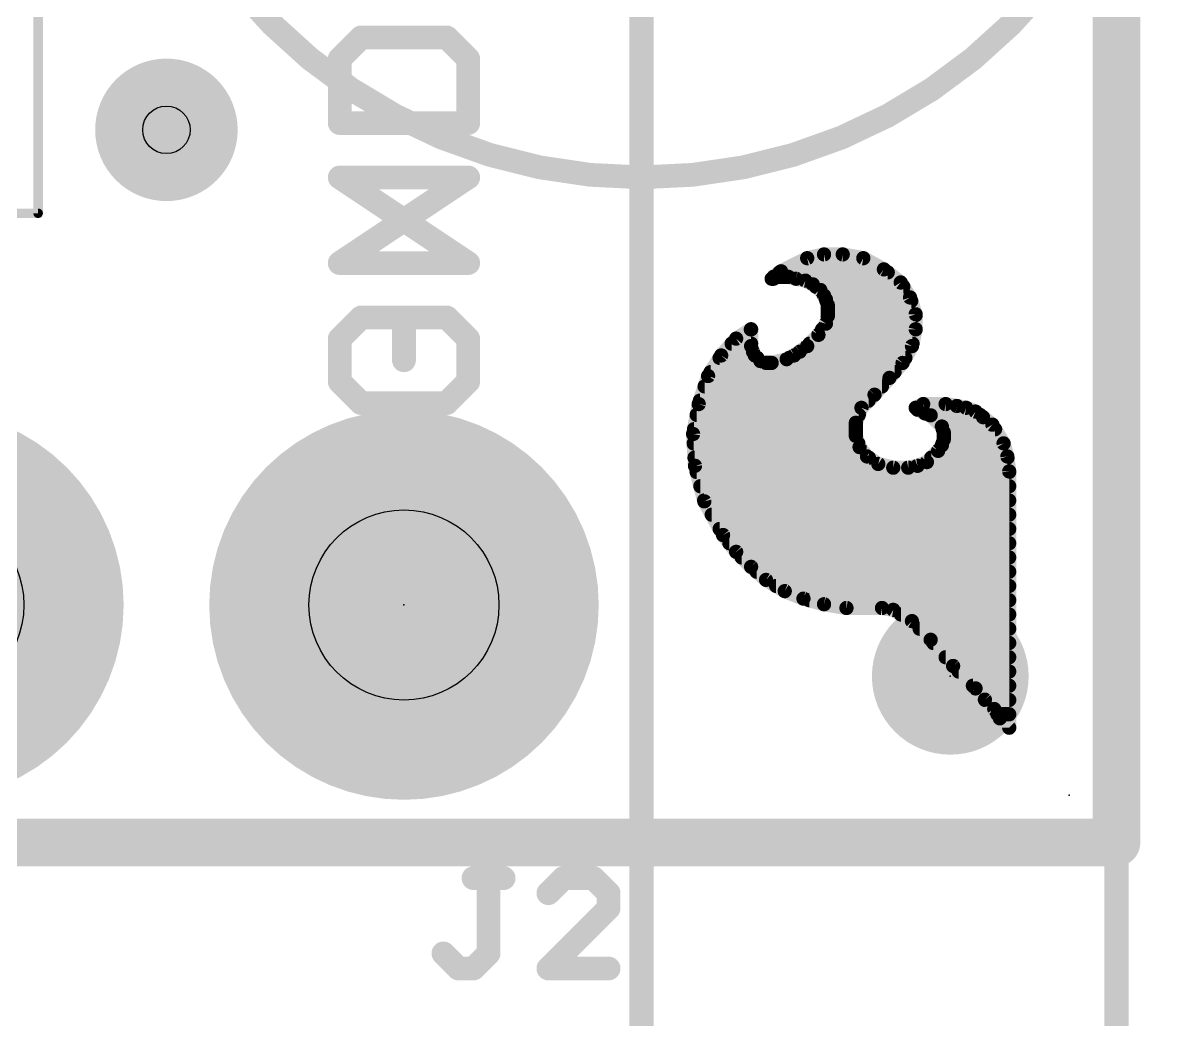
# Model space of a CAD drawing. Extents: x -41 to 66, y -20 to 13.
# Drawn here: x 17.01 to 23.18, y -0.95 to 4.38 of the extents above; entities that cross this region are included whole.
import ezdxf

# ---------------------------------------------------------------- set-up
doc = ezdxf.new("R2010")
doc.units = 0
for name, color, linetype in [('1', 12, 'CONTINUOUS'), ('16', 132, 'CONTINUOUS'), ('17', 110, 'CONTINUOUS'), ('18', 110, 'CONTINUOUS'), ('20', 53, 'CONTINUOUS'), ('21', 41, 'CONTINUOUS'), ('22', 40, 'CONTINUOUS'), ('23', 53, 'CONTINUOUS'), ('24', 53, 'CONTINUOUS'), ('25', 253, 'CONTINUOUS'), ('29', 253, 'CONTINUOUS'), ('30', 253, 'CONTINUOUS'), ('39', 12, 'CONTINUOUS'), ('44', 253, 'CONTINUOUS'), ('47', 253, 'CONTINUOUS'), ('51', 53, 'CONTINUOUS')]:
    doc.layers.add(name, color=color, linetype=linetype)

# ---------------------------------------------------------------- blocks, each defined once
blk = doc.blocks.new('RECT')
blk.add_solid([(-0.5, -0.5), (0.5, -0.5), (-0.5, 0.5), (0.5, 0.5)])
blk = doc.blocks.new('ROUNDP')
at = {"const_width": 0.5}
blk.add_lwpolyline([(0, -0.25, 1), (0, 0.25, 1), (0, -0.25)], format="xyb", dxfattribs=at)
blk = doc.blocks.new('PIE')
at = {"const_width": 0.5}
blk.add_lwpolyline([(0, -0.25, 1), (0, 0.25, 1), (0, -0.25)], format="xyb", dxfattribs=at)
blk = doc.blocks.new('ROUNDV')
at = {"const_width": 0.5}
blk.add_lwpolyline([(0, -0.25, 1), (0, 0.25, 1), (0, -0.25)], format="xyb", dxfattribs=at)

msp = doc.modelspace()

# ---------------------------------------------------------------- linework, layer by layer
at = {"layer": '1', "const_width": 0.254}
for points in [[(22.86, 12.7), (22.86, 0)], [(22.86, 0), (0, 0)]]:
    msp.add_lwpolyline(points, dxfattribs=at)
at = {"layer": '1', "const_width": 0.127}
for points in [[(22.86, -0.0635, 1), (22.86, 0.0635)], [(22.7965, 0, 1), (22.9235, 0)]]:
    msp.add_lwpolyline(points, format="xyb", dxfattribs=at)
at = {"layer": '16', "const_width": 0.254}
for points in [[(22.86, 12.7), (22.86, 0)], [(22.86, 0), (0, 0)]]:
    msp.add_lwpolyline(points, dxfattribs=at)
at = {"layer": '16', "const_width": 0.127}
for points in [[(22.86, -0.0635, 1), (22.86, 0.0635)], [(22.7965, 0, 1), (22.9235, 0)]]:
    msp.add_lwpolyline(points, format="xyb", dxfattribs=at)
at = {"layer": '20', "const_width": 0.2032}
for points in [[(22.86, 12.7), (22.86, 0)], [(22.86, 0), (0, 0)]]:
    msp.add_lwpolyline(points, dxfattribs=at)
at = {"layer": '20', "const_width": 0.1016}
for points in [[(22.86, -0.0508, 1), (22.86, 0.0508)], [(22.8092, 0, 1), (22.9108, 0)]]:
    msp.add_lwpolyline(points, format="xyb", dxfattribs=at)
at = {"layer": '21', "const_width": 0.127}
for points in [[(18.8209, 4.3039), (18.7065, 4.1895)], [(19.2785, 4.3039), (18.8209, 4.3039)], [(19.3929, 4.1895), (19.2785, 4.3039)], [(18.7065, 4.1895), (18.7065, 3.8463)], [(19.3929, 3.8463), (19.3929, 4.1895)], [(18.7065, 3.8463), (19.3929, 3.8463)], [(18.7065, 3.0979), (19.3929, 3.5555)], [(19.3929, 3.5555), (18.7065, 3.5555)], [(19.3929, 3.0979), (18.7065, 3.0979)], [(18.8209, 2.8071), (18.7065, 2.6927)], [(19.2785, 2.8071), (19.0497, 2.8071)], [(19.0497, 2.8071), (19.0497, 2.5783)], [(19.3929, 2.6927), (19.2785, 2.8071)], [(18.7065, 2.6927), (18.7065, 2.4639)], [(19.3929, 2.4639), (19.3929, 2.6927)], [(18.7065, 2.4639), (18.8209, 2.3495)], [(19.2785, 2.3495), (19.3929, 2.4639)], [(18.8209, 2.3495), (19.2785, 2.3495)]]:
    msp.add_lwpolyline(points, dxfattribs=at)
at = {"layer": '21', "const_width": 0.0635}
for points in [[(18.8209, 4.3357, 1), (18.8209, 4.2722)], [(18.8434, 4.2815, 1), (18.7985, 4.3264)], [(19.301, 4.3264, 1), (19.2561, 4.2815)], [(19.2785, 4.2722, 1), (19.2785, 4.3357)], [(18.7383, 4.1895, 1), (18.6748, 4.1895)], [(18.6841, 4.212, 1), (18.729, 4.1671)], [(19.4246, 4.1895, 1), (19.3612, 4.1895)], [(19.3704, 4.1671, 1), (19.4154, 4.212)], [(18.7065, 3.8781, 1), (18.7065, 3.8146)], [(19.3929, 3.8146, 1), (19.3929, 3.8781)], [(18.6748, 3.8463, 1), (18.7383, 3.8463)], [(19.3612, 3.8463, 1), (19.4246, 3.8463)], [(18.7065, 3.5873, 1), (18.7065, 3.5238)], [(19.4105, 3.5291, 1), (19.3753, 3.5819)], [(19.3929, 3.5238, 1), (19.3929, 3.5873)], [(18.7065, 3.1297, 1), (18.7065, 3.0662)], [(18.6889, 3.1243, 1), (18.7241, 3.0715)], [(19.3929, 3.0662, 1), (19.3929, 3.1297)], [(18.8434, 2.7846, 1), (18.7985, 2.8295)], [(19.0497, 2.8388, 1), (19.0497, 2.7753)], [(19.0815, 2.8071, 1), (19.018, 2.8071)], [(19.301, 2.8295, 1), (19.2561, 2.7846)], [(19.2785, 2.7753, 1), (19.2785, 2.8388)], [(18.7383, 2.6927, 1), (18.6748, 2.6927)], [(18.6841, 2.7151, 1), (18.729, 2.6702)], [(19.4246, 2.6927, 1), (19.3612, 2.6927)], [(19.3704, 2.6702, 1), (19.4154, 2.7151)], [(19.018, 2.5783, 1), (19.0815, 2.5783)], [(18.729, 2.4863, 1), (18.6841, 2.4414)], [(19.4154, 2.4414, 1), (19.3704, 2.4863)], [(18.6748, 2.4639, 1), (18.7383, 2.4639)], [(19.3612, 2.4639, 1), (19.4246, 2.4639)], [(18.8209, 2.3813, 1), (18.8209, 2.3177)], [(19.2785, 2.3177, 1), (19.2785, 2.3813)], [(18.7985, 2.327, 1), (18.8434, 2.372)], [(19.2561, 2.372, 1), (19.301, 2.327)]]:
    msp.add_lwpolyline(points, format="xyb", dxfattribs=at)
at = {"layer": '22'}
for points, const_width in [([(18.7071, 4.1895), (18.8215, 4.3039)], 0.127), ([(18.8215, 4.3039), (19.2791, 4.3039)], 0.127), ([(19.2791, 4.3039), (19.3935, 4.1895)], 0.127), ([(18.7071, 3.8463), (18.7071, 4.1895)], 0.127), ([(19.3935, 4.1895), (19.3935, 3.8463)], 0.127), ([(19.3935, 3.8463), (18.7071, 3.8463)], 0.127), ([(19.3935, 3.0979), (18.7071, 3.5555)], 0.127), ([(18.7071, 3.5555), (19.3935, 3.5555)], 0.127), ([(18.7071, 3.0979), (19.3935, 3.0979)], 0.127), ([(21.066, 3.054), (21.206, 3.124)], 0.0762), ([(21.206, 3.124), (21.296, 3.144)], 0.0762), ([(21.2069, 3.1242), (21.5049, 3.1242)], 0.0762), ([(21.296, 3.144), (21.396, 3.144)], 0.0762), ([(21.396, 3.144), (21.506, 3.124)], 0.0762), ([(21.506, 3.124), (21.616, 3.064)], 0.0762), ([(21.026, 3.024), (21.066, 3.054)], 0.0762), ([(21.058, 3.048), (21.6366, 3.048)], 0.0762), ([(21.616, 3.064), (21.706, 2.994)], 0.0762), ([(21.016, 3.014), (21.026, 3.024)], 0.0762), ([(21.026, 3.014), (21.016, 3.014)], 0.0762), ([(21.046, 3.024), (21.026, 3.014)], 0.0762), ([(21.106, 3.024), (21.046, 3.024)], 0.0762), ([(21.146, 3.014), (21.106, 3.024)], 0.0762), ([(21.196, 3.004), (21.146, 3.014)], 0.0762), ([(21.236, 2.984), (21.196, 3.004)], 0.0762), ([(21.276, 2.954), (21.236, 2.984)], 0.0762), ([(21.706, 2.994), (21.756, 2.914)], 0.0762), ([(21.2523, 2.9718), (21.7199, 2.9718)], 0.0762), ([(21.296, 2.924), (21.276, 2.954)], 0.0762), ([(21.306, 2.904), (21.296, 2.924)], 0.0762), ([(21.316, 2.874), (21.306, 2.904)], 0.0762), ([(21.3088, 2.8956), (21.7621, 2.8956)], 0.0762), ([(21.316, 2.814), (21.316, 2.874)], 0.0762), ([(21.756, 2.914), (21.786, 2.824)], 0.0762), ([(18.7071, 2.6927), (18.8215, 2.8071)], 0.127), ([(18.8215, 2.8071), (19.0503, 2.8071)], 0.127), ([(19.0503, 2.8071), (19.0503, 2.5783)], 0.127), ([(19.2791, 2.8071), (19.3935, 2.6927)], 0.127), ([(21.306, 2.774), (21.316, 2.814)], 0.0762), ([(21.316, 2.8194), (21.786, 2.8194)], 0.0762), ([(21.786, 2.824), (21.786, 2.744)], 0.0762), ([(20.826, 2.694), (20.906, 2.744)], 0.0762), ([(20.9047, 2.7432), (20.906, 2.7432)], 0.0762), ([(20.906, 2.744), (20.906, 2.654)], 0.0762), ([(21.266, 2.714), (21.306, 2.774)], 0.0762), ([(21.2855, 2.7432), (21.7858, 2.7432)], 0.0762), ([(21.786, 2.744), (21.766, 2.654)], 0.0762), ([(18.7071, 2.4639), (18.7071, 2.6927)], 0.127), ([(19.3935, 2.6927), (19.3935, 2.4639)], 0.127), ([(20.746, 2.604), (20.826, 2.694)], 0.0762), ([(21.206, 2.654), (21.266, 2.714)], 0.0762), ([(20.802, 2.667), (20.906, 2.667)], 0.0762), ([(20.906, 2.654), (20.916, 2.624)], 0.0762), ([(20.916, 2.624), (20.926, 2.604)], 0.0762), ([(21.136, 2.604), (21.166, 2.624)], 0.0762), ([(21.166, 2.624), (21.206, 2.654)], 0.0762), ([(21.219, 2.667), (21.7689, 2.667)], 0.0762), ([(21.766, 2.654), (21.716, 2.564)], 0.0762), ([(20.676, 2.494), (20.746, 2.604)], 0.0762), ([(20.7376, 2.5908), (20.9392, 2.5908)], 0.0762), ([(20.926, 2.604), (20.956, 2.574)], 0.0762), ([(20.956, 2.574), (20.986, 2.564)], 0.0762), ([(20.986, 2.564), (21.016, 2.564)], 0.0762), ([(21.016, 2.564), (21.096, 2.584)], 0.0762), ([(21.096, 2.584), (21.136, 2.604)], 0.0762), ([(21.1096, 2.5908), (21.7309, 2.5908)], 0.0762), ([(21.716, 2.564), (21.646, 2.484)], 0.0762), ([(18.8215, 2.3495), (18.7071, 2.4639)], 0.127), ([(19.3935, 2.4639), (19.2791, 2.3495)], 0.127), ([(20.626, 2.344), (20.676, 2.494)], 0.0762), ([(20.6891, 2.5146), (21.6728, 2.5146)], 0.0762), ([(20.6575, 2.4384), (21.6055, 2.4384)], 0.0762), ([(21.646, 2.484), (21.566, 2.394)], 0.0762), ([(19.2791, 2.3495), (18.8215, 2.3495)], 0.127), ([(21.566, 2.394), (21.496, 2.324)], 0.0762), ([(20.596, 2.184), (20.626, 2.344)], 0.0762), ([(20.6321, 2.3622), (21.5342, 2.3622)], 0.0762), ([(21.496, 2.324), (21.466, 2.244)], 0.0762), ([(21.786, 2.324), (21.826, 2.344)], 0.0762), ([(21.796, 2.314), (21.786, 2.324)], 0.0762), ([(21.836, 2.294), (21.796, 2.314)], 0.0762), ([(21.826, 2.344), (21.946, 2.344)], 0.0762), ([(21.946, 2.344), (22.006, 2.334)], 0.0762), ([(22.006, 2.334), (22.056, 2.324)], 0.0762), ([(22.056, 2.324), (22.106, 2.304)], 0.0762), ([(20.6151, 2.286), (21.4818, 2.286)], 0.0762), ([(21.466, 2.244), (21.466, 2.174)], 0.0762), ([(21.866, 2.284), (21.836, 2.294)], 0.0762), ([(21.86, 2.286), (22.13, 2.286)], 0.0762), ([(21.926, 2.224), (21.866, 2.284)], 0.0762), ([(22.106, 2.304), (22.146, 2.274)], 0.0762), ([(22.146, 2.274), (22.196, 2.234)], 0.0762), ([(20.606, 2.014), (20.596, 2.184)], 0.0762), ([(20.6008, 2.2098), (21.466, 2.2098)], 0.0762), ([(21.936, 2.194), (21.926, 2.224)], 0.0762), ([(21.9307, 2.2098), (22.2105, 2.2098)], 0.0762), ([(21.936, 2.154), (21.936, 2.194)], 0.0762), ([(22.196, 2.234), (22.256, 2.134)], 0.0762), ([(20.599, 2.1336), (21.4795, 2.1336)], 0.0762), ([(21.466, 2.174), (21.486, 2.114)], 0.0762), ([(21.906, 2.094), (21.926, 2.124)], 0.0762), ([(21.926, 2.124), (21.936, 2.154)], 0.0762), ([(21.9292, 2.1336), (22.2561, 2.1336)], 0.0762), ([(22.256, 2.134), (22.276, 2.064)], 0.0762), ([(21.486, 2.114), (21.526, 2.064)], 0.0762), ([(21.526, 2.064), (21.586, 2.024)], 0.0762), ([(21.846, 2.034), (21.906, 2.094)], 0.0762), ([(22.276, 2.064), (22.286, 1.984)], 0.0762), ([(20.6035, 2.0574), (21.5359, 2.0574)], 0.0762), ([(20.656, 1.824), (20.606, 2.014)], 0.0762), ([(21.586, 2.024), (21.666, 2.004)], 0.0762), ([(21.666, 2.004), (21.746, 2.004)], 0.0762), ([(21.746, 2.004), (21.796, 2.014)], 0.0762), ([(21.796, 2.014), (21.846, 2.034)], 0.0762), ([(21.8694, 2.0574), (22.2768, 2.0574)], 0.0762), ([(20.6146, 1.9812), (22.286, 1.9812)], 0.0762), ([(22.286, 1.984), (22.286, 0.614)], 0.0762), ([(20.6347, 1.905), (22.286, 1.905)], 0.0762), ([(20.6547, 1.8288), (22.286, 1.8288)], 0.0762), ([(20.756, 1.644), (20.656, 1.824)], 0.0762), ([(20.6957, 1.7526), (22.286, 1.7526)], 0.0762), ([(20.738, 1.6764), (22.286, 1.6764)], 0.0762), ([(20.826, 1.554), (20.756, 1.644)], 0.0762), ([(20.7901, 1.6002), (22.286, 1.6002)], 0.0762), ([(20.906, 1.474), (20.826, 1.554)], 0.0762), ([(20.856, 1.524), (22.286, 1.524)], 0.0762), ([(20.986, 1.404), (20.906, 1.474)], 0.0762), ([(20.9359, 1.4478), (22.286, 1.4478)], 0.0762), ([(21.086, 1.344), (20.986, 1.404)], 0.0762), ([(21.04, 1.3716), (22.286, 1.3716)], 0.0762), ([(21.186, 1.304), (21.086, 1.344)], 0.0762), ([(21.296, 1.274), (21.186, 1.304)], 0.0762), ([(21.2175, 1.2954), (22.286, 1.2954)], 0.0762), ([(21.416, 1.254), (21.296, 1.274)], 0.0762), ([(21.606, 1.254), (21.416, 1.254)], 0.0762), ([(21.666, 1.244), (21.606, 1.254)], 0.0762), ([(21.766, 1.184), (21.666, 1.244)], 0.0762), ([(21.7073, 1.2192), (22.286, 1.2192)], 0.0762), ([(21.866, 1.084), (21.766, 1.184)], 0.0762), ([(21.807, 1.143), (22.286, 1.143)], 0.0762), ([(21.986, 0.944), (21.866, 1.084)], 0.0762), ([(21.8807, 1.0668), (22.286, 1.0668)], 0.0762), ([(21.9461, 0.9906), (22.286, 0.9906)], 0.0762), ([(22.106, 0.824), (21.986, 0.944)], 0.0762), ([(22.0156, 0.9144), (22.286, 0.9144)], 0.0762), ([(22.0918, 0.8382), (22.286, 0.8382)], 0.0762), ([(22.156, 0.764), (22.106, 0.824)], 0.0762), ([(22.206, 0.714), (22.156, 0.764)], 0.0762), ([(22.158, 0.762), (22.286, 0.762)], 0.0762), ([(22.236, 0.664), (22.206, 0.714)], 0.0762), ([(22.2229, 0.6858), (22.286, 0.6858)], 0.0762), ([(22.286, 0.614), (22.236, 0.664)], 0.0762)]:
    msp.add_lwpolyline(points, dxfattribs=dict(at, const_width=const_width))
for points, const_width in [([(18.8215, 4.3357, 1), (18.8215, 4.2722)], 0.0635), ([(18.8439, 4.2815, 1), (18.799, 4.3264)], 0.0635), ([(19.3015, 4.3264, 1), (19.2566, 4.2815)], 0.0635), ([(19.2791, 4.2722, 1), (19.2791, 4.3357)], 0.0635), ([(18.6846, 4.212, 1), (18.7296, 4.1671)], 0.0635), ([(18.7388, 4.1895, 1), (18.6754, 4.1895)], 0.0635), ([(19.4252, 4.1895, 1), (19.3617, 4.1895)], 0.0635), ([(19.371, 4.1671, 1), (19.4159, 4.212)], 0.0635), ([(18.7071, 3.8781, 1), (18.7071, 3.8146)], 0.0635), ([(19.3935, 3.8146, 1), (19.3935, 3.8781)], 0.0635), ([(18.6754, 3.8463, 1), (18.7388, 3.8463)], 0.0635), ([(19.3617, 3.8463, 1), (19.4252, 3.8463)], 0.0635), ([(18.7071, 3.5873, 1), (18.7071, 3.5238)], 0.0635), ([(18.7247, 3.5819, 1), (18.6895, 3.5291)], 0.0635), ([(19.3935, 3.5238, 1), (19.3935, 3.5873)], 0.0635), ([(18.7071, 3.1297, 1), (18.7071, 3.0662)], 0.0635), ([(19.3759, 3.0715, 1), (19.4111, 3.1243)], 0.0635), ([(19.3935, 3.0662, 1), (19.3935, 3.1297)], 0.0635), ([(21.2019, 3.1426, 1), (21.2101, 3.1054)], 0.0381), ([(21.2069, 3.1433, 1), (21.2069, 3.1052)], 0.0381), ([(21.2145, 3.107, 1), (21.1975, 3.141)], 0.0381), ([(21.296, 3.1631, 1), (21.296, 3.125)], 0.0381), ([(21.3001, 3.1254, 1), (21.2919, 3.1626)], 0.0381), ([(21.3994, 3.1627, 1), (21.3926, 3.1253)], 0.0381), ([(21.396, 3.125, 1), (21.396, 3.1631)], 0.0381), ([(21.5151, 3.1407, 1), (21.4969, 3.1073)], 0.0381), ([(21.5026, 3.1053, 1), (21.5094, 3.1427)], 0.0381), ([(21.5049, 3.1052, 1), (21.5049, 3.1433)], 0.0381), ([(21.058, 3.0671, 1), (21.058, 3.029)], 0.0381), ([(21.0575, 3.071, 1), (21.0745, 3.037)], 0.0381), ([(21.0774, 3.0388, 1), (21.0546, 3.0692)], 0.0381), ([(21.6277, 3.079, 1), (21.6043, 3.049)], 0.0381), ([(21.6069, 3.0473, 1), (21.6251, 3.0807)], 0.0381), ([(21.6366, 3.029, 1), (21.6366, 3.0671)], 0.0381), ([(21.016, 3.0331, 1), (21.016, 2.995)], 0.0381), ([(21.0025, 3.0275, 1), (21.0295, 3.0005)], 0.0381), ([(21.0175, 3.031, 1), (21.0345, 2.997)], 0.0381), ([(21.0146, 3.0392, 1), (21.0374, 3.0088)], 0.0381), ([(21.0395, 3.0105, 1), (21.0125, 3.0375)], 0.0381), ([(21.026, 2.995, 1), (21.026, 3.0331)], 0.0381), ([(21.046, 3.0431, 1), (21.046, 3.005)], 0.0381), ([(21.0545, 3.007, 1), (21.0375, 3.041)], 0.0381), ([(21.1106, 3.0425, 1), (21.1014, 3.0055)], 0.0381), ([(21.106, 3.005, 1), (21.106, 3.0431)], 0.0381), ([(21.1497, 3.0327, 1), (21.1423, 2.9953)], 0.0381), ([(21.1414, 2.9955, 1), (21.1506, 3.0325)], 0.0381), ([(21.2045, 3.021, 1), (21.1875, 2.987)], 0.0381), ([(21.1923, 2.9853, 1), (21.1997, 3.0227)], 0.0381), ([(21.2474, 2.9992, 1), (21.2246, 2.9688)], 0.0381), ([(21.7222, 3.0041, 1), (21.6898, 2.9839)], 0.0381), ([(21.6943, 2.979, 1), (21.7177, 3.009)], 0.0381), ([(21.2275, 2.967, 1), (21.2445, 3.001)], 0.0381), ([(21.2523, 2.9909, 1), (21.2523, 2.9527)], 0.0381), ([(21.2919, 2.9646, 1), (21.2601, 2.9434)], 0.0381), ([(21.2646, 2.9388, 1), (21.2874, 2.9692)], 0.0381), ([(21.313, 2.9325, 1), (21.279, 2.9155)], 0.0381), ([(21.7199, 2.9527, 1), (21.7199, 2.9909)], 0.0381), ([(21.2801, 2.9134, 1), (21.3119, 2.9346)], 0.0381), ([(21.3241, 2.91, 1), (21.2879, 2.898)], 0.0381), ([(21.289, 2.8955, 1), (21.323, 2.9125)], 0.0381), ([(21.3088, 2.9146, 1), (21.3088, 2.8765)], 0.0381), ([(21.3351, 2.874, 1), (21.297, 2.874)], 0.0381), ([(21.2979, 2.868, 1), (21.3341, 2.88)], 0.0381), ([(21.7741, 2.92, 1), (21.7379, 2.908)], 0.0381), ([(21.7398, 2.9039, 1), (21.7722, 2.9241)], 0.0381), ([(21.7621, 2.8765, 1), (21.7621, 2.9146)], 0.0381), ([(18.8215, 2.8388, 1), (18.8215, 2.7753)], 0.0635), ([(18.8439, 2.7846, 1), (18.799, 2.8295)], 0.0635), ([(19.082, 2.8071, 1), (19.0185, 2.8071)], 0.0635), ([(19.0503, 2.7753, 1), (19.0503, 2.8388)], 0.0635), ([(19.3015, 2.8295, 1), (19.2566, 2.7846)], 0.0635), ([(21.316, 2.8385, 1), (21.316, 2.8004)], 0.0381), ([(21.3345, 2.8094, 1), (21.2975, 2.8186)], 0.0381), ([(21.8051, 2.824, 1), (21.767, 2.824)], 0.0381), ([(21.7679, 2.818, 1), (21.8041, 2.83)], 0.0381), ([(21.786, 2.8004, 1), (21.786, 2.8385)], 0.0381), ([(20.9047, 2.7623, 1), (20.9047, 2.7242)], 0.0381), ([(20.9251, 2.744, 1), (20.887, 2.744)], 0.0381), ([(20.9161, 2.7278, 1), (20.8959, 2.7602)], 0.0381), ([(20.906, 2.7242, 1), (20.906, 2.7623)], 0.0381), ([(21.2855, 2.7623, 1), (21.2855, 2.7242)], 0.0381), ([(21.2875, 2.7786, 1), (21.3245, 2.7694)], 0.0381), ([(21.3219, 2.7634, 1), (21.2901, 2.7846)], 0.0381), ([(21.297, 2.814, 1), (21.3351, 2.814)], 0.0381), ([(21.8046, 2.7399, 1), (21.7674, 2.7481)], 0.0381), ([(21.7858, 2.7242, 1), (21.7858, 2.7623)], 0.0381), ([(18.6846, 2.7151, 1), (18.7296, 2.6702)], 0.0635), ([(18.7388, 2.6927, 1), (18.6754, 2.6927)], 0.0635), ([(19.4252, 2.6927, 1), (19.3617, 2.6927)], 0.0635), ([(19.371, 2.6702, 1), (19.4159, 2.7151)], 0.0635), ([(20.8159, 2.7102, 1), (20.8361, 2.6778)], 0.0381), ([(20.8402, 2.6813, 1), (20.8118, 2.7067)], 0.0381), ([(21.2501, 2.7246, 1), (21.2819, 2.7034)], 0.0381), ([(21.2795, 2.7005, 1), (21.2525, 2.7275)], 0.0381), ([(21.767, 2.744, 1), (21.8051, 2.744)], 0.0381), ([(20.802, 2.6861, 1), (20.802, 2.648)], 0.0381), ([(20.9241, 2.66, 1), (20.8879, 2.648)], 0.0381), ([(20.887, 2.654, 1), (20.9251, 2.654)], 0.0381), ([(20.933, 2.6325, 1), (20.899, 2.6155)], 0.0381), ([(20.906, 2.648, 1), (20.906, 2.6861)], 0.0381), ([(21.1546, 2.6392, 1), (21.1774, 2.6088)], 0.0381), ([(21.1766, 2.6081, 1), (21.1554, 2.6399)], 0.0381), ([(21.1925, 2.6675, 1), (21.2195, 2.6405)], 0.0381), ([(21.2174, 2.6388, 1), (21.1946, 2.6692)], 0.0381), ([(21.219, 2.6861, 1), (21.219, 2.648)], 0.0381), ([(21.7474, 2.6581, 1), (21.7846, 2.6499)], 0.0381), ([(21.7827, 2.6447, 1), (21.7493, 2.6633)], 0.0381), ([(21.7689, 2.648, 1), (21.7689, 2.6861)], 0.0381), ([(19.0185, 2.5783, 1), (19.082, 2.5783)], 0.0635), ([(20.7376, 2.6099, 1), (20.7376, 2.5718)], 0.0381), ([(20.7318, 2.6167, 1), (20.7602, 2.5913)], 0.0381), ([(20.7621, 2.5938, 1), (20.7299, 2.6142)], 0.0381), ([(20.8979, 2.618, 1), (20.9341, 2.63)], 0.0381), ([(20.9395, 2.6175, 1), (20.9125, 2.5905)], 0.0381), ([(20.909, 2.5955, 1), (20.943, 2.6125)], 0.0381), ([(20.962, 2.5921, 1), (20.95, 2.5559)], 0.0381), ([(20.9392, 2.5718, 1), (20.9392, 2.6099)], 0.0381), ([(20.9425, 2.5605, 1), (20.9695, 2.5875)], 0.0381), ([(20.986, 2.5831, 1), (20.986, 2.545)], 0.0381), ([(20.98, 2.5459, 1), (20.992, 2.5821)], 0.0381), ([(21.0114, 2.5825, 1), (21.0206, 2.5455)], 0.0381), ([(21.016, 2.545, 1), (21.016, 2.5831)], 0.0381), ([(21.0875, 2.601, 1), (21.1045, 2.567)], 0.0381), ([(21.1096, 2.6099, 1), (21.1096, 2.5718)], 0.0381), ([(21.1006, 2.5655, 1), (21.0914, 2.6025)], 0.0381), ([(21.1254, 2.6199, 1), (21.1466, 2.5881)], 0.0381), ([(21.1445, 2.587, 1), (21.1275, 2.621)], 0.0381), ([(21.6993, 2.5733, 1), (21.7327, 2.5547)], 0.0381), ([(21.7303, 2.5515, 1), (21.7017, 2.5765)], 0.0381), ([(21.7309, 2.5718, 1), (21.7309, 2.6099)], 0.0381), ([(18.7296, 2.4863, 1), (18.6846, 2.4414)], 0.0635), ([(19.4159, 2.4414, 1), (19.371, 2.4863)], 0.0635), ([(20.6941, 2.488, 1), (20.6579, 2.5)], 0.0381), ([(20.6891, 2.5337, 1), (20.6891, 2.4956)], 0.0381), ([(21.6728, 2.4956, 1), (21.6728, 2.5337)], 0.0381), ([(18.6754, 2.4639, 1), (18.7388, 2.4639)], 0.0635), ([(19.3617, 2.4639, 1), (19.4252, 2.4639)], 0.0635), ([(20.6575, 2.4575, 1), (20.6575, 2.4194)], 0.0381), ([(20.6599, 2.5042, 1), (20.6921, 2.4838)], 0.0381), ([(21.6055, 2.4194, 1), (21.6055, 2.4575)], 0.0381), ([(21.6317, 2.4965, 1), (21.6603, 2.4715)], 0.0381), ([(21.6602, 2.4713, 1), (21.6318, 2.4967)], 0.0381), ([(18.8215, 2.3813, 1), (18.8215, 2.3177)], 0.0635), ([(19.2791, 2.3177, 1), (19.2791, 2.3813)], 0.0635), ([(21.5518, 2.4067, 1), (21.5802, 2.3813)], 0.0381), ([(21.5795, 2.3805, 1), (21.5525, 2.4075)], 0.0381), ([(18.799, 2.327, 1), (18.8439, 2.372)], 0.0635), ([(19.2566, 2.372, 1), (19.3015, 2.327)], 0.0635), ([(20.6079, 2.35, 1), (20.6441, 2.338)], 0.0381), ([(20.6447, 2.3405, 1), (20.6073, 2.3475)], 0.0381), ([(20.6321, 2.3813, 1), (20.6321, 2.3432)], 0.0381), ([(21.4825, 2.3375, 1), (21.5095, 2.3105)], 0.0381), ([(21.5138, 2.3173, 1), (21.4782, 2.3307)], 0.0381), ([(21.5342, 2.3432, 1), (21.5342, 2.3813)], 0.0381), ([(21.7995, 2.3375, 1), (21.7725, 2.3105)], 0.0381), ([(21.7775, 2.341, 1), (21.7945, 2.307)], 0.0381), ([(21.8045, 2.331, 1), (21.7875, 2.297)], 0.0381), ([(21.7825, 2.3005, 1), (21.8095, 2.3275)], 0.0381), ([(21.826, 2.3631, 1), (21.826, 2.325)], 0.0381), ([(21.8345, 2.327, 1), (21.8175, 2.361)], 0.0381), ([(21.9491, 2.3628, 1), (21.9429, 2.3252)], 0.0381), ([(21.946, 2.325, 1), (21.946, 2.3631)], 0.0381), ([(22.0097, 2.3527, 1), (22.0023, 2.3153)], 0.0381), ([(22.0029, 2.3152, 1), (22.0091, 2.3528)], 0.0381), ([(22.0631, 2.3417, 1), (22.0489, 2.3063)], 0.0381), ([(22.0523, 2.3053, 1), (22.0597, 2.3427)], 0.0381), ([(20.6151, 2.3051, 1), (20.6151, 2.267)], 0.0381), ([(21.4851, 2.244, 1), (21.447, 2.244)], 0.0381), ([(21.4818, 2.267, 1), (21.4818, 2.3051)], 0.0381), ([(21.842, 2.3121, 1), (21.83, 2.2759)], 0.0381), ([(21.8275, 2.277, 1), (21.8445, 2.311)], 0.0381), ([(21.86, 2.3051, 1), (21.86, 2.267)], 0.0381), ([(21.8795, 2.2975, 1), (21.8525, 2.2705)], 0.0381), ([(21.86, 2.2659, 1), (21.872, 2.3021)], 0.0381), ([(22.1174, 2.3192, 1), (22.0946, 2.2888)], 0.0381), ([(22.0989, 2.2863, 1), (22.1131, 2.3217)], 0.0381), ([(22.1579, 2.2889, 1), (22.1341, 2.2591)], 0.0381), ([(22.13, 2.267, 1), (22.13, 2.3051)], 0.0381), ([(22.1346, 2.2588, 1), (22.1574, 2.2892)], 0.0381), ([(20.615, 2.1851, 1), (20.577, 2.1829)], 0.0381), ([(20.6008, 2.2288, 1), (20.6008, 2.1907)], 0.0381), ([(21.4482, 2.2507, 1), (21.4838, 2.2373)], 0.0381), ([(21.466, 2.1907, 1), (21.466, 2.2288)], 0.0381), ([(21.9441, 2.23, 1), (21.9079, 2.218)], 0.0381), ([(21.9307, 2.2288, 1), (21.9307, 2.1907)], 0.0381), ([(21.9125, 2.2105, 1), (21.9395, 2.2375)], 0.0381), ([(21.955, 2.194, 1), (21.9169, 2.194)], 0.0381), ([(22.2123, 2.2438, 1), (22.1797, 2.2242)], 0.0381), ([(22.1841, 2.2191, 1), (22.2079, 2.2489)], 0.0381), ([(22.2105, 2.1907, 1), (22.2105, 2.2288)], 0.0381), ([(20.5773, 2.1875, 1), (20.6147, 2.1805)], 0.0381), ([(20.599, 2.1526, 1), (20.599, 2.1145)], 0.0381), ([(21.4841, 2.18, 1), (21.4479, 2.168)], 0.0381), ([(21.447, 2.174, 1), (21.4851, 2.174)], 0.0381), ([(21.4795, 2.1145, 1), (21.4795, 2.1526)], 0.0381), ([(21.9419, 2.1134, 1), (21.9101, 2.1346)], 0.0381), ([(21.9292, 2.1526, 1), (21.9292, 2.1145)], 0.0381), ([(21.9169, 2.154, 1), (21.955, 2.154)], 0.0381), ([(21.9179, 2.188, 1), (21.9541, 2.2)], 0.0381), ([(21.9541, 2.148, 1), (21.9179, 2.16)], 0.0381), ([(22.2743, 2.1392, 1), (22.2377, 2.1288)], 0.0381), ([(22.2397, 2.1242, 1), (22.2723, 2.1438)], 0.0381), ([(22.2561, 2.1145, 1), (22.2561, 2.1526)], 0.0381), ([(21.5009, 2.1259, 1), (21.4711, 2.1021)], 0.0381), ([(21.4679, 2.108, 1), (21.5041, 2.12)], 0.0381), ([(21.5366, 2.0799, 1), (21.5154, 2.0481)], 0.0381), ([(21.8901, 2.1046, 1), (21.9219, 2.0834)], 0.0381), ([(21.9195, 2.0805, 1), (21.8925, 2.1075)], 0.0381), ([(21.9079, 2.13, 1), (21.9441, 2.118)], 0.0381), ([(22.2949, 2.0664, 1), (22.2571, 2.0616)], 0.0381), ([(20.6035, 2.0764, 1), (20.6035, 2.0383)], 0.0381), ([(20.6244, 2.0188, 1), (20.5876, 2.0092)], 0.0381), ([(20.587, 2.0129, 1), (20.625, 2.0151)], 0.0381), ([(21.5111, 2.0521, 1), (21.5409, 2.0759)], 0.0381), ([(21.5359, 2.0383, 1), (21.5359, 2.0764)], 0.0381), ([(21.5906, 2.0425, 1), (21.5814, 2.0055)], 0.0381), ([(21.5754, 2.0081, 1), (21.5966, 2.0399)], 0.0381), ([(21.666, 2.0231, 1), (21.666, 1.9849)], 0.0381), ([(21.6614, 1.9855, 1), (21.6706, 2.0225)], 0.0381), ([(21.7423, 2.0227, 1), (21.7497, 1.9853)], 0.0381), ([(21.746, 1.9849, 1), (21.746, 2.0231)], 0.0381), ([(21.7889, 2.0317, 1), (21.8031, 1.9963)], 0.0381), ([(21.7997, 1.9953, 1), (21.7923, 2.0327)], 0.0381), ([(21.8325, 2.0475, 1), (21.8595, 2.0205)], 0.0381), ([(21.8531, 2.0163, 1), (21.8389, 2.0517)], 0.0381), ([(21.8694, 2.0764, 1), (21.8694, 2.0383)], 0.0381), ([(22.2577, 2.0588, 1), (22.2943, 2.0692)], 0.0381), ([(22.2768, 2.0383, 1), (22.2768, 2.0764)], 0.0381), ([(20.6146, 2.0002, 1), (20.6146, 1.9622)], 0.0381), ([(22.3051, 1.984, 1), (22.267, 1.984)], 0.0381), ([(22.2671, 1.9816, 1), (22.3049, 1.9864)], 0.0381), ([(22.286, 1.9622, 1), (22.286, 2.0002)], 0.0381), ([(20.6347, 1.9241, 1), (20.6347, 1.886)], 0.0381), ([(22.286, 1.886, 1), (22.286, 1.9241)], 0.0381), ([(20.6547, 1.8478, 1), (20.6547, 1.8097)], 0.0381), ([(20.6727, 1.8333, 1), (20.6393, 1.8147)], 0.0381), ([(22.286, 1.8097, 1), (22.286, 1.8478)], 0.0381), ([(20.6376, 1.8192, 1), (20.6744, 1.8288)], 0.0381), ([(20.6957, 1.7717, 1), (20.6957, 1.7336)], 0.0381), ([(22.286, 1.7336, 1), (22.286, 1.7717)], 0.0381), ([(20.738, 1.6955, 1), (20.738, 1.6574)], 0.0381), ([(20.771, 1.6557, 1), (20.741, 1.6323)], 0.0381), ([(20.7393, 1.6347, 1), (20.7727, 1.6533)], 0.0381), ([(22.286, 1.6574, 1), (22.286, 1.6955)], 0.0381), ([(20.7901, 1.6193, 1), (20.7901, 1.5812)], 0.0381), ([(22.286, 1.5812, 1), (22.286, 1.6193)], 0.0381), ([(20.8395, 1.5675, 1), (20.8125, 1.5405)], 0.0381), ([(20.811, 1.5423, 1), (20.841, 1.5657)], 0.0381), ([(20.856, 1.5431, 1), (20.856, 1.505)], 0.0381), ([(22.286, 1.505, 1), (22.286, 1.5431)], 0.0381), ([(20.9185, 1.4883, 1), (20.8935, 1.4597)], 0.0381), ([(20.8925, 1.4605, 1), (20.9195, 1.4875)], 0.0381), ([(20.9359, 1.4668, 1), (20.9359, 1.4287)], 0.0381), ([(22.286, 1.4287, 1), (22.286, 1.4668)], 0.0381), ([(20.9958, 1.4203, 1), (20.9762, 1.3877)], 0.0381), ([(20.9735, 1.3897, 1), (20.9985, 1.4183)], 0.0381), ([(21.04, 1.3907, 1), (21.04, 1.3526)], 0.0381), ([(21.0931, 1.3617, 1), (21.0789, 1.3263)], 0.0381), ([(21.0762, 1.3277, 1), (21.0958, 1.3603)], 0.0381), ([(22.286, 1.3526, 1), (22.286, 1.3907)], 0.0381), ([(21.191, 1.3224, 1), (21.181, 1.2856)], 0.0381), ([(21.1789, 1.2863, 1), (21.1931, 1.3217)], 0.0381), ([(21.2175, 1.3145, 1), (21.2175, 1.2764)], 0.0381), ([(21.2991, 1.2928, 1), (21.2929, 1.2552)], 0.0381), ([(21.291, 1.2556, 1), (21.301, 1.2924)], 0.0381), ([(22.286, 1.2764, 1), (22.286, 1.3145)], 0.0381), ([(21.416, 1.2731, 1), (21.416, 1.2349)], 0.0381), ([(21.4129, 1.2352, 1), (21.4191, 1.2728)], 0.0381), ([(21.6091, 1.2728, 1), (21.6029, 1.2352)], 0.0381), ([(21.606, 1.2349, 1), (21.606, 1.2731)], 0.0381), ([(21.6758, 1.2603, 1), (21.6562, 1.2277)], 0.0381), ([(21.6629, 1.2252, 1), (21.6691, 1.2628)], 0.0381), ([(21.7073, 1.2383, 1), (21.7073, 1.2002)], 0.0381), ([(22.286, 1.2002, 1), (22.286, 1.2383)], 0.0381), ([(21.7795, 1.1975, 1), (21.7525, 1.1705)], 0.0381), ([(21.7562, 1.1677, 1), (21.7758, 1.2003)], 0.0381), ([(21.807, 1.1621, 1), (21.807, 1.124)], 0.0381), ([(22.286, 1.124, 1), (22.286, 1.1621)], 0.0381), ([(21.8805, 1.0964, 1), (21.8515, 1.0716)], 0.0381), ([(21.8525, 1.0705, 1), (21.8795, 1.0975)], 0.0381), ([(21.8807, 1.0858, 1), (21.8807, 1.0477)], 0.0381), ([(22.286, 1.0477, 1), (22.286, 1.0858)], 0.0381), ([(21.9461, 1.0096, 1), (21.9461, 0.9716)], 0.0381), ([(22.286, 0.9716, 1), (22.286, 1.0096)], 0.0381), ([(21.9995, 0.9575, 1), (21.9725, 0.9305)], 0.0381), ([(21.9715, 0.9316, 1), (22.0005, 0.9564)], 0.0381), ([(22.0156, 0.9335, 1), (22.0156, 0.8953)], 0.0381), ([(22.286, 0.8953, 1), (22.286, 0.9335)], 0.0381), ([(22.0918, 0.8573, 1), (22.0918, 0.8192)], 0.0381), ([(22.286, 0.8192, 1), (22.286, 0.8573)], 0.0381), ([(22.1206, 0.8362, 1), (22.0914, 0.8118)], 0.0381), ([(22.0925, 0.8105, 1), (22.1195, 0.8375)], 0.0381), ([(22.1695, 0.7775, 1), (22.1425, 0.7505)], 0.0381), ([(22.158, 0.7811, 1), (22.158, 0.7429)], 0.0381), ([(22.1414, 0.7518, 1), (22.1706, 0.7762)], 0.0381), ([(22.2223, 0.7238, 1), (22.1897, 0.7042)], 0.0381), ([(22.1925, 0.7005, 1), (22.2195, 0.7275)], 0.0381), ([(22.286, 0.7429, 1), (22.286, 0.7811)], 0.0381), ([(22.2229, 0.7049, 1), (22.2229, 0.6668)], 0.0381), ([(22.2495, 0.6775, 1), (22.2225, 0.6505)], 0.0381), ([(22.2197, 0.6542, 1), (22.2523, 0.6738)], 0.0381), ([(22.286, 0.6668, 1), (22.286, 0.7049)], 0.0381), ([(22.267, 0.614, 1), (22.3051, 0.614)], 0.0381), ([(22.2725, 0.6005, 1), (22.2995, 0.6275)], 0.0381)]:
    msp.add_lwpolyline(points, format="xyb", dxfattribs=dict(at, const_width=const_width))
at = {"layer": '23'}
for p in [(19.05, 1.27), (21.971, 0.889)]:
    msp.add_point(p, dxfattribs=at)
at = {"layer": '24'}
msp.add_point((22.606, 0.254), dxfattribs=at)
at = {"layer": '25', "const_width": 0.0635}
for points in [[(19.4219, -0.1583, 1), (19.4219, -0.2218)], [(19.5341, -0.1901, 1), (19.4706, -0.1901)], [(19.5829, -0.2218, 1), (19.5829, -0.1583)], [(19.9027, -0.1583, 1), (19.9027, -0.2218)], [(19.9251, -0.2125, 1), (19.8802, -0.1676)], [(20.0861, -0.1676, 1), (20.0412, -0.2125)], [(20.0637, -0.2218, 1), (20.0637, -0.1583)], [(19.7997, -0.2481, 1), (19.8446, -0.293)], [(20.1759, -0.2706, 1), (20.1124, -0.2706)], [(20.1217, -0.293, 1), (20.1666, -0.2481)], [(20.1666, -0.3735, 1), (20.1217, -0.3286)], [(20.1124, -0.3511, 1), (20.1759, -0.3511)], [(19.2833, -0.5701, 1), (19.2384, -0.6151)], [(19.5248, -0.6151, 1), (19.4799, -0.5701)], [(19.3414, -0.6414, 1), (19.3414, -0.7048)], [(19.4219, -0.7048, 1), (19.4219, -0.6414)], [(19.4706, -0.5926, 1), (19.5341, -0.5926)], [(19.8222, -0.6414, 1), (19.8222, -0.7048)], [(20.1442, -0.7048, 1), (20.1442, -0.6414)], [(19.3189, -0.6956, 1), (19.3638, -0.6506)], [(19.3994, -0.6506, 1), (19.4443, -0.6956)], [(19.7997, -0.6506, 1), (19.8446, -0.6956)]]:
    msp.add_lwpolyline(points, format="xyb", dxfattribs=at)
at = {"layer": '25', "const_width": 0.127}
for points in [[(19.4219, -0.1901), (19.5829, -0.1901)], [(19.5024, -0.5926), (19.5024, -0.1901)], [(19.9027, -0.1901), (19.8222, -0.2706)], [(20.0637, -0.1901), (19.9027, -0.1901)], [(20.1442, -0.2706), (20.0637, -0.1901)], [(20.1442, -0.3511), (20.1442, -0.2706)], [(19.8222, -0.6731), (20.1442, -0.3511)], [(19.2609, -0.5926), (19.3414, -0.6731)], [(19.4219, -0.6731), (19.5024, -0.5926)], [(19.3414, -0.6731), (19.4219, -0.6731)], [(20.1442, -0.6731), (19.8222, -0.6731)]]:
    msp.add_lwpolyline(points, dxfattribs=at)
at = {"layer": '39'}
for points, const_width in [([(20.32, 3.556, 1), (20.32, 9.144, 1), (20.32, 3.556)], 0.127), ([(17.0813, 3.364, 1), (17.1067, 3.364)], 0.0254), ([(17.094, 3.3513, 1), (17.094, 3.3767)], 0.0254)]:
    msp.add_lwpolyline(points, format="xyb", dxfattribs=dict(at, const_width=const_width))
at = {"layer": '39', "const_width": 0.0508}
for points in [[(17.094, 4.764), (17.094, 3.364)], [(17.094, 3.364), (13.894, 3.364)]]:
    msp.add_lwpolyline(points, dxfattribs=at)
at = {"layer": '44'}
for centre, radius in [((17.78, 3.81), 0.127), ((16.51, 1.27), 0.508), ((19.05, 1.27), 0.508)]:
    msp.add_circle(centre, radius, dxfattribs=at)
at = {"layer": '47', "const_width": 0.13}
for points in [[(20.32, 6.35), (20.32, -7.03)], [(22.86, 6.35), (22.86, -9.57)]]:
    msp.add_lwpolyline(points, dxfattribs=at)

# ---------------------------------------------------------------- block references
at = {"layer": '1', "xscale": 0.635, "yscale": 0.635}
msp.add_blockref('PIE', (21.971, 0.889), dxfattribs=at)
at = {"layer": '17', "xscale": 1.8796, "yscale": 1.8796, "rotation": 270}
for p in [(16.51, 1.27), (16.51, 1.27), (19.05, 1.27), (19.05, 1.27)]:
    msp.add_blockref('ROUNDP', p, dxfattribs=at)
at = {"layer": '18', "xscale": 0.762, "yscale": 0.762}
msp.add_blockref('ROUNDV', (17.78, 3.81), dxfattribs=at)
msp.add_blockref('ROUNDV', (17.78, 3.81), dxfattribs=at)
at = {"layer": '29', "xscale": 2.0828, "yscale": 2.0828, "rotation": 270}
for p in [(16.51, 1.27), (19.05, 1.27)]:
    msp.add_blockref('ROUNDP', p, dxfattribs=at)
at = {"layer": '29', "xscale": 0.8382, "yscale": 0.8382}
msp.add_blockref('PIE', (21.971, 0.889), dxfattribs=at)
at = {"layer": '30', "xscale": 2.0828, "yscale": 2.0828, "rotation": 270}
for p in [(16.51, 1.27), (19.05, 1.27)]:
    msp.add_blockref('ROUNDP', p, dxfattribs=at)
at = {"layer": '51', "xscale": 0.508, "yscale": 0.508, "rotation": 180}
msp.add_blockref('RECT', (19.05, 1.27), dxfattribs=at)

doc.saveas('drawing.dxf')
